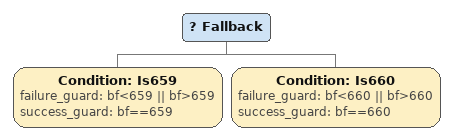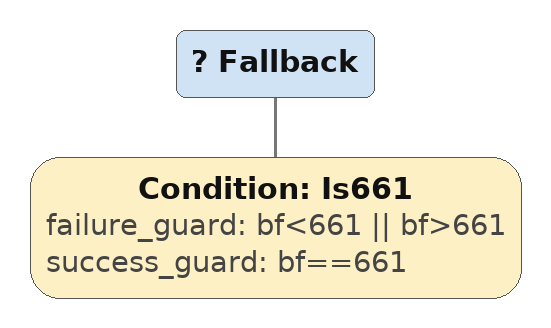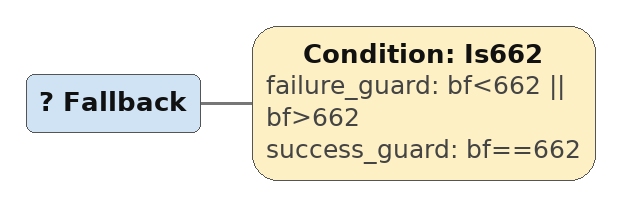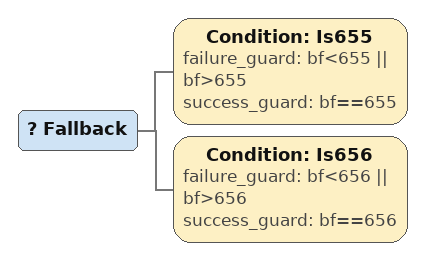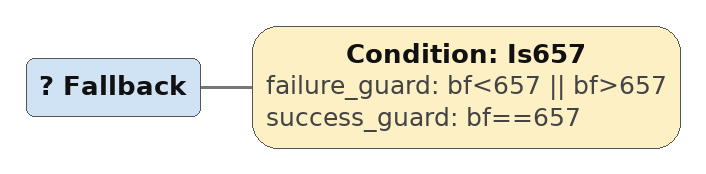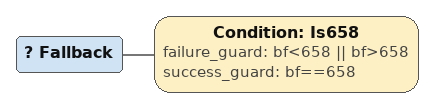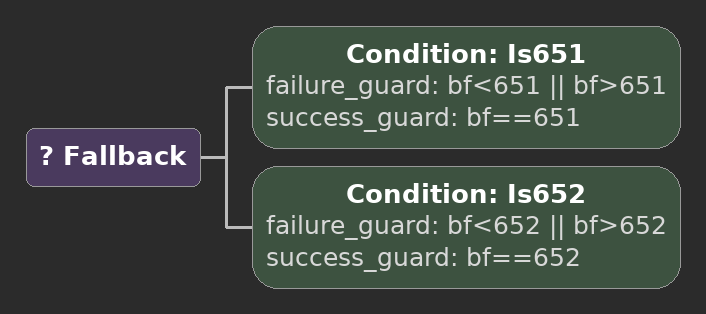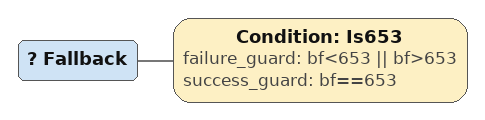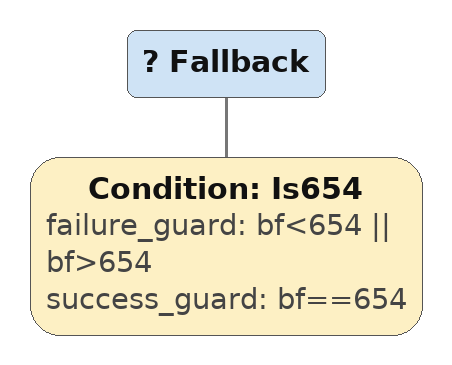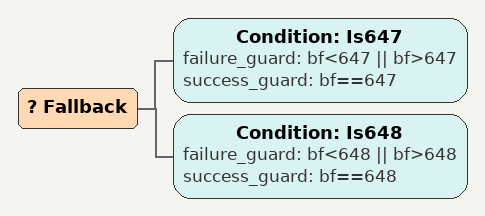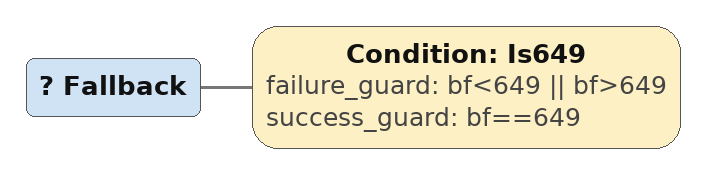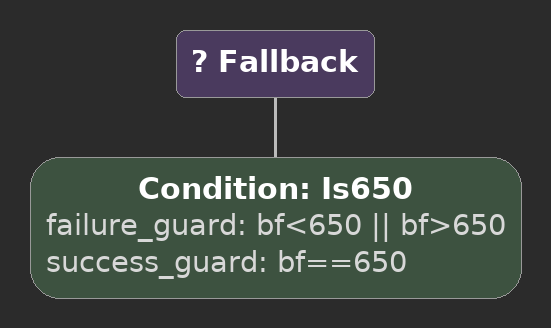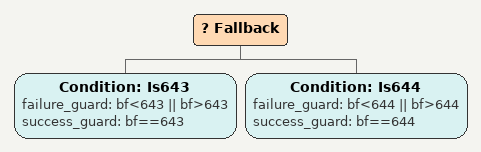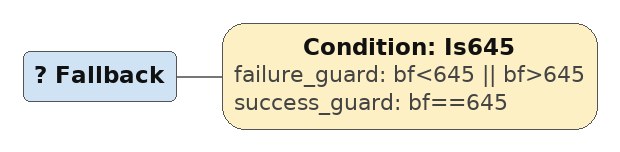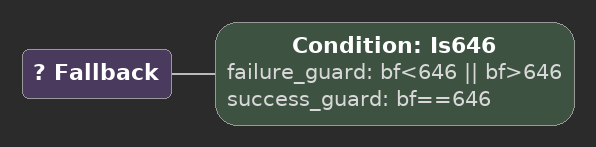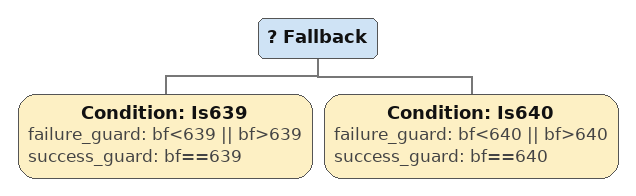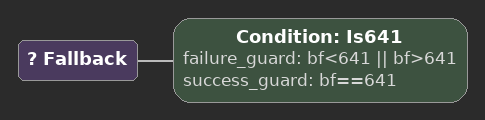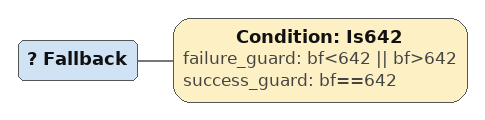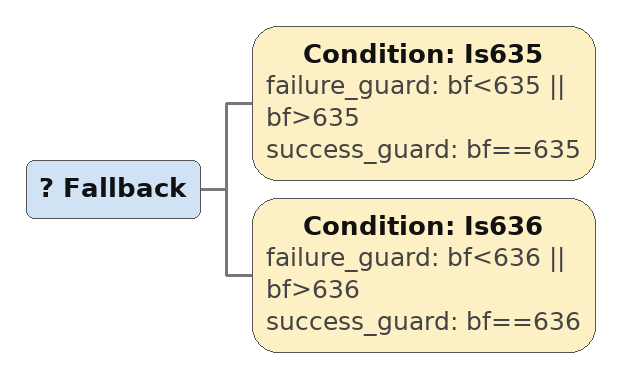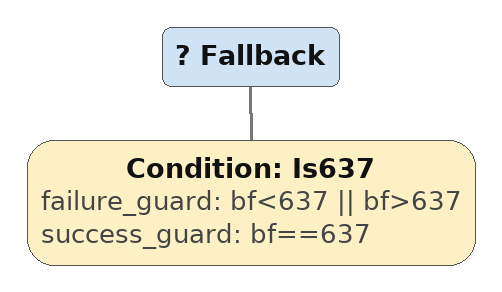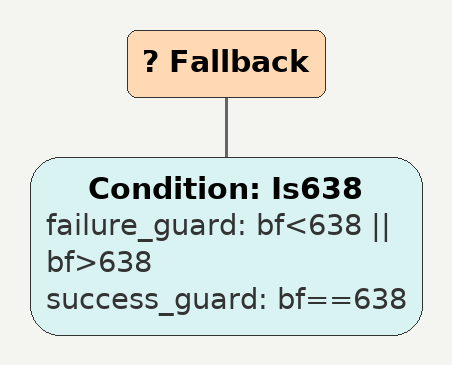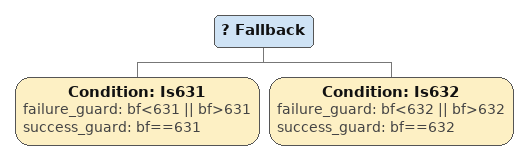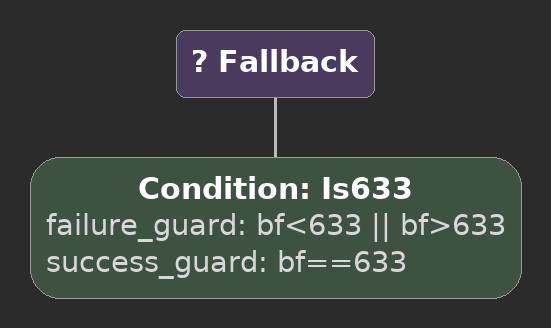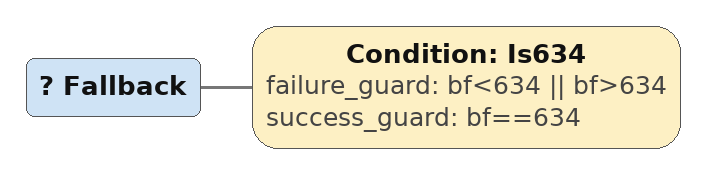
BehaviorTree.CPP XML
<Fallback>
    <Condition ID="Is659" failure_guard="bf&lt;659 || bf>659" success_guard="bf==659"/>
    <Condition ID="Is660" failure_guard="bf&lt;660 || bf>660" success_guard="bf==660"/>
        sequence658
        sequence
        children {
        } end_children
    } end_composite
</Fallback>

<Fallback>
    <Condition ID="Is661" failure_guard="bf&lt;661 || bf>661" success_guard="bf==661"/>
        sequence658
        sequence
        children {
        } end_children
    } end_composite
</Fallback>

<Fallback>
    <Condition ID="Is662" failure_guard="bf&lt;662 || bf>662" success_guard="bf==662"/>
        sequence658
        sequence
        children {
        } end_children
    } end_composite
</Fallback>

<Fallback>
    <Condition ID="Is655" failure_guard="bf&lt;655 || bf>655" success_guard="bf==655"/>
    <Condition ID="Is656" failure_guard="bf&lt;656 || bf>656" success_guard="bf==656"/>
        sequence654
        sequence
        children {
        } end_children
    } end_composite
</Fallback>

<Fallback>
    <Condition ID="Is657" failure_guard="bf&lt;657 || bf>657" success_guard="bf==657"/>
        sequence654
        sequence
        children {
        } end_children
    } end_composite
</Fallback>

<Fallback>
    <Condition ID="Is658" failure_guard="bf&lt;658 || bf>658" success_guard="bf==658"/>
        sequence654
        sequence
        children {
        } end_children
    } end_composite
</Fallback>

<Fallback>
    <Condition ID="Is651" failure_guard="bf&lt;651 || bf>651" success_guard="bf==651"/>
    <Condition ID="Is652" failure_guard="bf&lt;652 || bf>652" success_guard="bf==652"/>
        sequence650
        sequence
        children {
        } end_children
    } end_composite
</Fallback>

<Fallback>
    <Condition ID="Is653" failure_guard="bf&lt;653 || bf>653" success_guard="bf==653"/>
        sequence650
        sequence
        children {
        } end_children
    } end_composite
</Fallback>

<Fallback>
    <Condition ID="Is654" failure_guard="bf&lt;654 || bf>654" success_guard="bf==654"/>
        sequence650
        sequence
        children {
        } end_children
    } end_composite
</Fallback>

<Fallback>
    <Condition ID="Is647" failure_guard="bf&lt;647 || bf>647" success_guard="bf==647"/>
    <Condition ID="Is648" failure_guard="bf&lt;648 || bf>648" success_guard="bf==648"/>
        sequence646
        sequence
        children {
        } end_children
    } end_composite
</Fallback>

<Fallback>
    <Condition ID="Is649" failure_guard="bf&lt;649 || bf>649" success_guard="bf==649"/>
        sequence646
        sequence
        children {
        } end_children
    } end_composite
</Fallback>

<Fallback>
    <Condition ID="Is650" failure_guard="bf&lt;650 || bf>650" success_guard="bf==650"/>
        sequence646
        sequence
        children {
        } end_children
    } end_composite
</Fallback>

<Fallback>
    <Condition ID="Is643" failure_guard="bf&lt;643 || bf>643" success_guard="bf==643"/>
    <Condition ID="Is644" failure_guard="bf&lt;644 || bf>644" success_guard="bf==644"/>
        sequence642
        sequence
        children {
        } end_children
    } end_composite
</Fallback>

<Fallback>
    <Condition ID="Is645" failure_guard="bf&lt;645 || bf>645" success_guard="bf==645"/>
        sequence642
        sequence
        children {
        } end_children
    } end_composite
</Fallback>

<Fallback>
    <Condition ID="Is646" failure_guard="bf&lt;646 || bf>646" success_guard="bf==646"/>
        sequence642
        sequence
        children {
        } end_children
    } end_composite
</Fallback>

<Fallback>
    <Condition ID="Is639" failure_guard="bf&lt;639 || bf>639" success_guard="bf==639"/>
    <Condition ID="Is640" failure_guard="bf&lt;640 || bf>640" success_guard="bf==640"/>
        sequence638
        sequence
        children {
        } end_children
    } end_composite
</Fallback>

<Fallback>
    <Condition ID="Is641" failure_guard="bf&lt;641 || bf>641" success_guard="bf==641"/>
        sequence638
        sequence
        children {
        } end_children
    } end_composite
</Fallback>

<Fallback>
    <Condition ID="Is642" failure_guard="bf&lt;642 || bf>642" success_guard="bf==642"/>
        sequence638
        sequence
        children {
        } end_children
    } end_composite
</Fallback>

<Fallback>
    <Condition ID="Is635" failure_guard="bf&lt;635 || bf>635" success_guard="bf==635"/>
    <Condition ID="Is636" failure_guard="bf&lt;636 || bf>636" success_guard="bf==636"/>
        sequence634
        sequence
        children {
        } end_children
    } end_composite
</Fallback>

<Fallback>
    <Condition ID="Is637" failure_guard="bf&lt;637 || bf>637" success_guard="bf==637"/>
        sequence634
        sequence
        children {
        } end_children
    } end_composite
</Fallback>

<Fallback>
    <Condition ID="Is638" failure_guard="bf&lt;638 || bf>638" success_guard="bf==638"/>
        sequence634
        sequence
        children {
        } end_children
    } end_composite
</Fallback>

<Fallback>
    <Condition ID="Is631" failure_guard="bf&lt;631 || bf>631" success_guard="bf==631"/>
    <Condition ID="Is632" failure_guard="bf&lt;632 || bf>632" success_guard="bf==632"/>
        sequence630
        sequence
        children {
        } end_children
    } end_composite
</Fallback>

<Fallback>
    <Condition ID="Is633" failure_guard="bf&lt;633 || bf>633" success_guard="bf==633"/>
        sequence630
        sequence
        children {
        } end_children
    } end_composite
</Fallback>

<Fallback>
    <Condition ID="Is634" failure_guard="bf&lt;634 || bf>634" success_guard="bf==634"/>
        sequence630
        sequence
        children {
        } end_children
    } end_composite
</Fallback>
